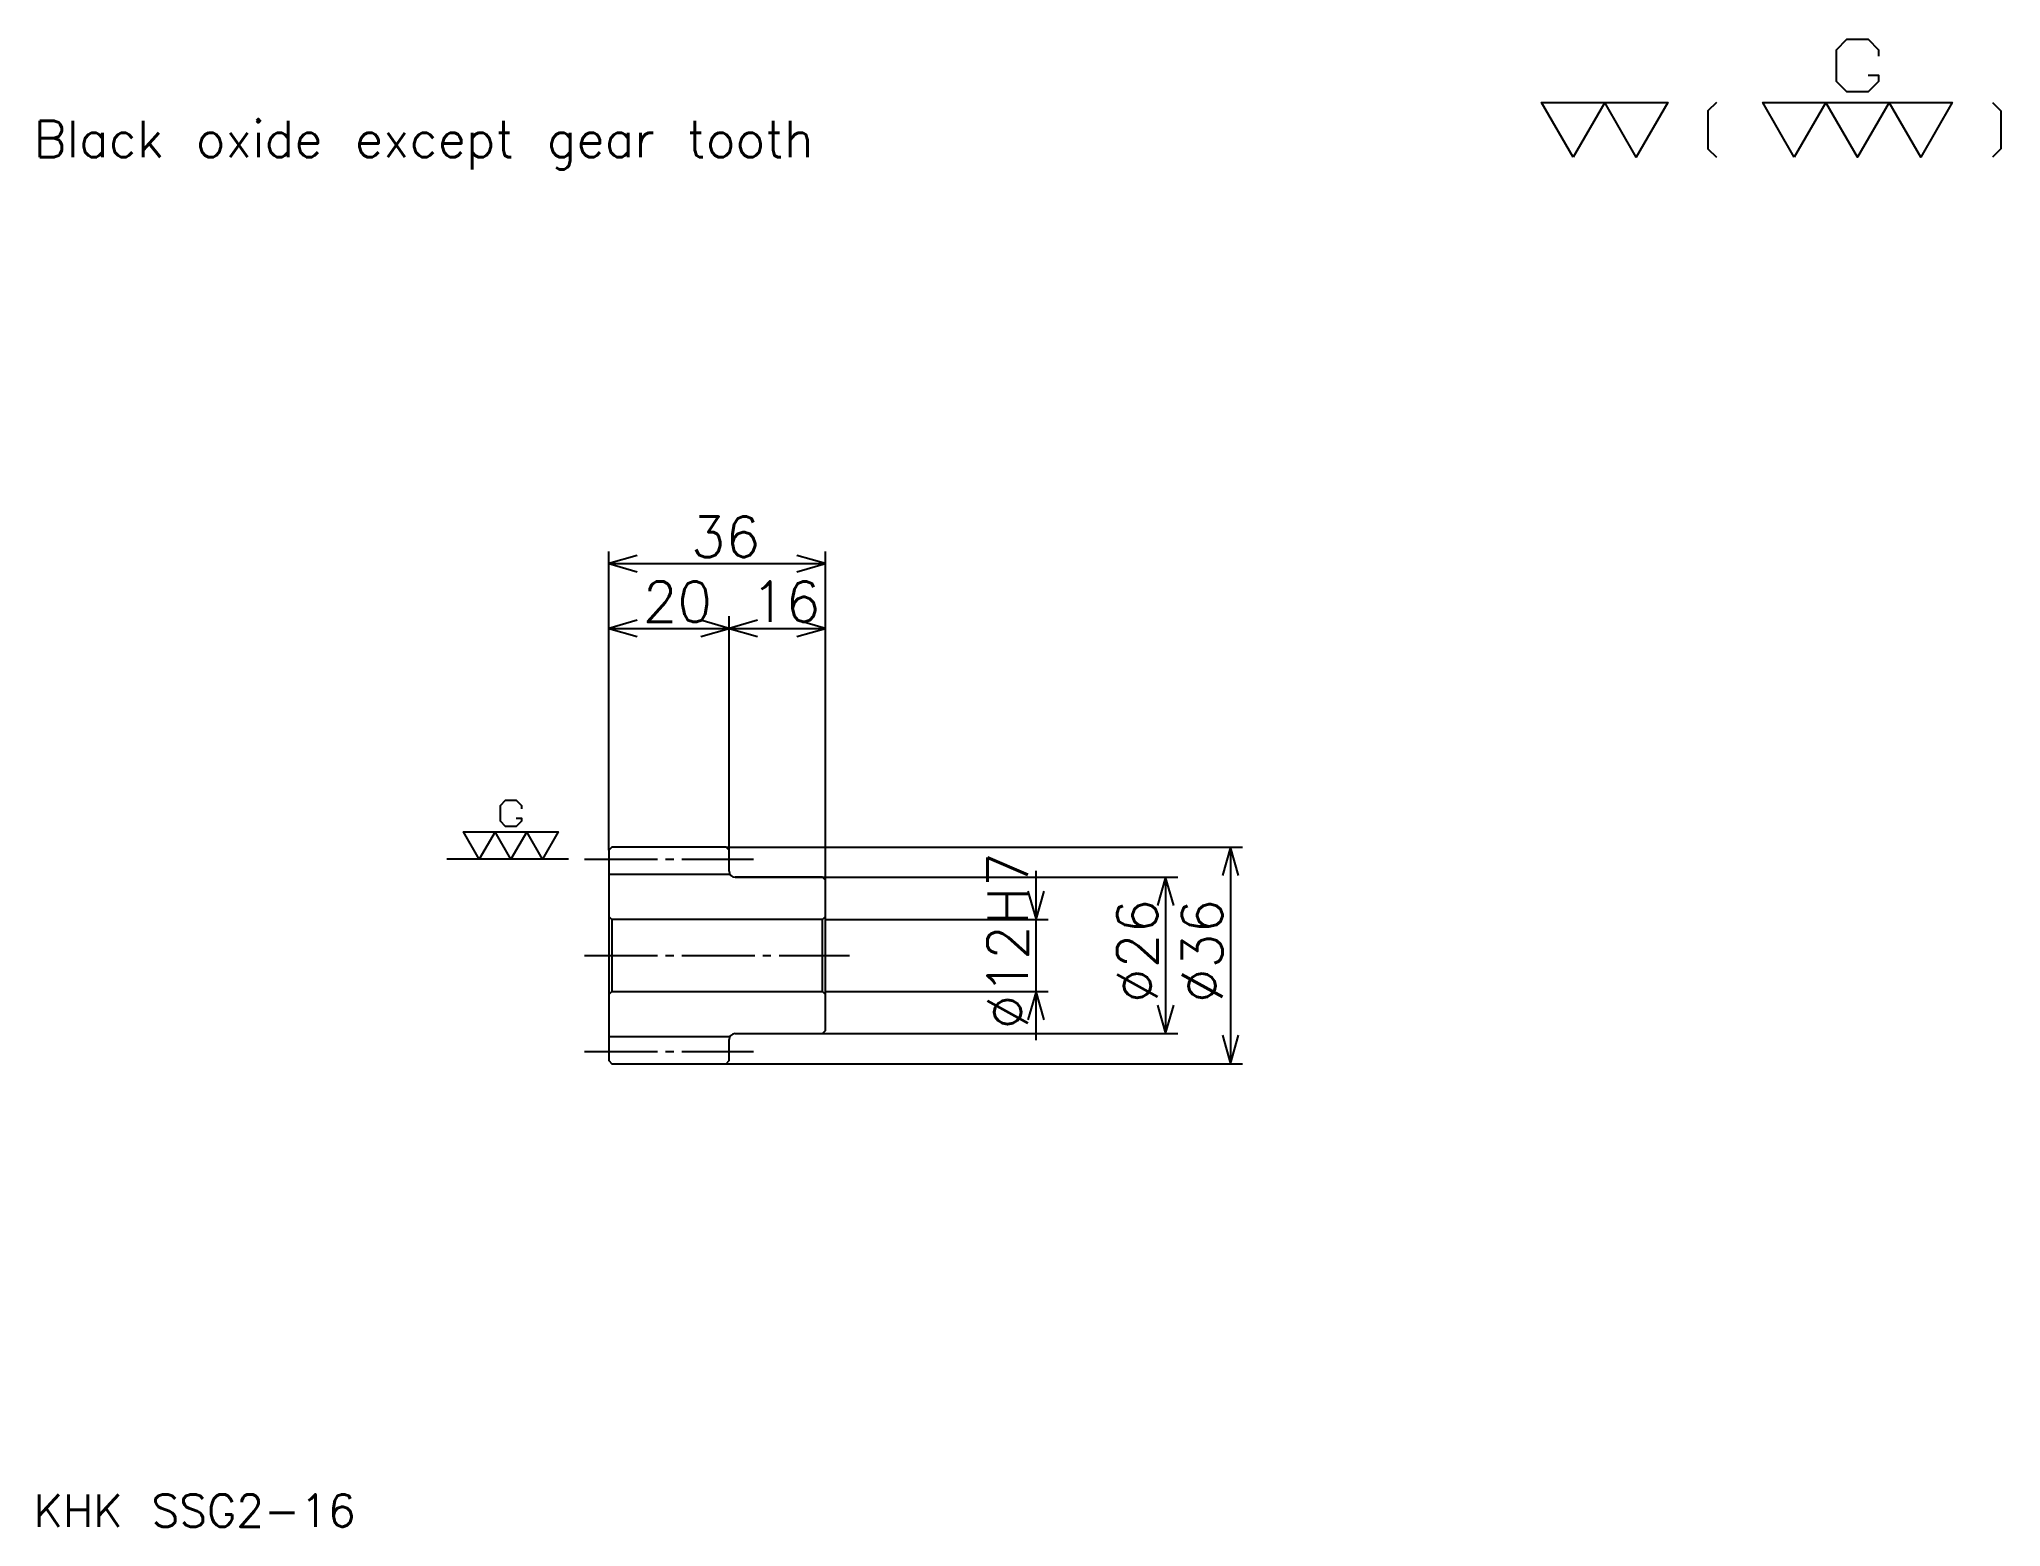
# Model space of a CAD drawing. Extents: x 14 to 341, y 15 to 262.
import ezdxf

# ---------------------------------------------------------------- set-up
doc = ezdxf.new("R2010")
doc.units = 0
doc.linetypes.add('DASHDOT', pattern=[16.173913, 12.130435, -1.347826, 1.347826, -1.347826])
doc.layers.get('0').update_dxf_attribs({"linetype": 'CONTINUOUS'})
doc.layers.add('DASHDOT', color=6, linetype='DASHDOT')
doc.styles.add('KANJI', font='TXT', dxfattribs={"bigfont": 'BIGFONT'})

msp = doc.modelspace()

# ---------------------------------------------------------------- linework, layer by layer
at = {"color": 5}
for p, q in [((109.173904, 127.847824), (109.173904, 177.043472)), ((145.173904, 127.847824), (145.173904, 177.043472)), ((109.173904, 175.021729), (145.173904, 175.021729)), ((109.173904, 164.239136), (129.173904, 164.239136)), ((129.173904, 127.847824), (129.173904, 166.260864)), ((129.173904, 164.239136), (145.173904, 164.239136)), ((109.173904, 127.347824), (109.173904, 127.847824)), ((128.673904, 127.847824), (145.173904, 127.847824)), ((129.173904, 127.347824), (129.173904, 127.847824)), ((145.173904, 127.847824), (214.586945, 127.847824)), ((145.173904, 122.347824), (145.173904, 127.847824)), ((212.565216, 127.847824), (212.565216, 91.847824)), ((130.173904, 122.847824), (145.173904, 122.847824)), ((145.173904, 122.847824), (203.804337, 122.847824)), ((180.217377, 95.760864), (180.217377, 123.934784)), ((201.782593, 122.847824), (201.782593, 96.847824)), ((145.173904, 115.847824), (182.23912, 115.847824)), ((145.173904, 103.847824), (182.23912, 103.847824)), ((130.173904, 96.847824), (145.173904, 96.847824)), ((145.173904, 96.847824), (203.804337, 96.847824)), ((128.673904, 91.847824), (145.173904, 91.847824)), ((145.173904, 91.847824), (214.586945, 91.847824))]:
    msp.add_line(p, q, dxfattribs=at)
at = {"color": 7}
msp.add_line((102.434776, 125.847824), (82.217384, 125.847824), dxfattribs=at)
at = {"color": 4}
for p, q in [((109.173904, 123.347824), (129.173904, 123.347824)), ((109.673904, 115.847824), (109.673904, 103.847824)), ((144.673904, 115.847824), (145.173904, 116.347824)), ((144.673904, 103.847824), (145.173904, 103.347824)), ((109.173904, 96.347824), (129.173904, 96.347824))]:
    msp.add_line(p, q, dxfattribs=at)
at = {"color": 7}
for points in [[(318.626099, 256.275635), (320.378265, 256.275635), (320.378265, 255.224335), (318.626099, 253.472168), (315.121735, 253.472168), (313.369568, 255.224335), (313.369568, 260.480865), (315.121735, 262.233032), (318.626099, 262.233032), (320.378265, 260.480865), (320.378265, 259.429565)], [(269.565216, 242.608688), (264.308685, 251.720001), (285.334778, 251.720001), (280.078247, 242.608688), (274.821747, 251.720001), (269.565216, 242.608688)], [(293.394775, 251.720001), (291.993042, 250.318253), (291.993042, 244.010422), (293.394775, 242.608688)], [(306.36087, 242.608688), (301.10434, 251.720001), (332.643463, 251.720001), (327.386963, 242.608688), (322.130432, 251.720001), (316.873901, 242.608688), (311.617401, 251.720001), (306.36087, 242.608688)], [(339.301727, 251.720001), (340.703491, 250.318253), (340.703491, 244.010422), (339.301727, 242.608688)], [(93.741295, 132.681305), (94.617386, 132.681305), (94.617386, 132.155655), (93.741295, 131.279572), (91.98912, 131.279572), (91.113037, 132.155655), (91.113037, 134.783905), (91.98912, 135.660004), (93.741295, 135.660004), (94.617386, 134.783905), (94.617386, 134.258255)], [(87.608688, 125.847824), (84.980423, 130.403473), (100.749992, 130.403473), (98.121735, 125.847824), (95.493469, 130.403473), (92.865204, 125.847824), (90.236946, 130.403473), (87.608688, 125.847824)]]:
    msp.add_lwpolyline(points, dxfattribs=at)
at = {"color": 5}
for points in [[(113.891296, 176.369568), (109.173904, 175.021729), (113.891296, 173.673904)], [(140.456512, 173.673904), (145.173904, 175.021729), (140.456512, 176.369568)], [(113.891296, 165.58696), (109.173904, 164.239136), (113.891296, 162.891296)], [(124.456512, 162.891296), (129.173904, 164.239136), (124.456512, 165.58696)], [(133.891296, 165.58696), (129.173904, 164.239136), (133.891296, 162.891296)], [(140.456512, 162.891296), (145.173904, 164.239136), (140.456512, 165.58696)], [(213.913025, 123.130432), (212.565216, 127.847824), (211.217377, 123.130432)], [(203.130432, 118.130432), (201.782593, 122.847824), (200.434784, 118.130432)], [(178.869568, 120.565216), (180.217377, 115.847824), (181.565216, 120.565216)], [(181.565216, 99.130432), (180.217377, 103.847824), (178.869568, 99.130432)], [(200.434784, 101.565216), (201.782593, 96.847824), (203.130432, 101.565216)], [(211.217377, 96.565216), (212.565216, 91.847824), (213.913025, 96.565216)]]:
    msp.add_lwpolyline(points, dxfattribs=at)
at = {"color": 4}
for points in [[(129.173904, 123.847824), (129.173904, 127.347824), (128.673904, 127.847824), (109.673904, 127.847824), (109.173904, 127.347824), (109.173904, 103.347824)], [(130.173904, 96.847824), (144.673904, 96.847824), (145.173904, 97.347824), (145.173904, 122.347824), (144.673904, 122.847824), (130.173904, 122.847824)], [(109.173904, 103.347824), (109.673904, 103.847824), (144.673904, 103.847824), (144.673904, 115.847824), (109.673904, 115.847824), (109.173904, 116.347824)], [(109.173904, 103.347824), (109.173904, 92.347824), (109.673904, 91.847824), (128.673904, 91.847824), (129.173904, 92.347824), (129.173904, 95.847824)]]:
    msp.add_lwpolyline(points, dxfattribs=at)
for centre, start, end in [((130.173904, 123.847824), 180, 270), ((130.173904, 95.847824), 90, 180)]:
    msp.add_arc(centre, 1, start, end, dxfattribs=at)
at = {"layer": 'DASHDOT', "color": 7}
for p, q in [((105.130424, 125.847824), (133.217377, 125.847824)), ((105.130424, 109.847824), (149.217377, 109.847824)), ((105.130424, 93.847824), (133.217377, 93.847824))]:
    msp.add_line(p, q, dxfattribs=at)

# ---------------------------------------------------------------- texts
at = {"color": 7, "style": 'KANJI'}
for s, height, p in [('Black oxide except gear tooth', 6.065217, (13.478261, 242.608688)), ('36', 6.73913, (122.793472, 176.100006)), ('20', 6.73913, (114.793472, 165.317383)), ('16', 6.73913, (132.793472, 165.317383)), ('KHK SSG2-16', 5.391304, (13.478261, 14.826087))]:
    msp.add_text(s, height=height, dxfattribs=at).set_placement(p)
for s, p in [('%%c12H7', (178.869568, 97.548912)), ('%%c26', (200.434784, 101.929344)), ('%%c36', (211.217377, 101.929344))]:
    msp.add_text(s, height=6.73913, rotation=90, dxfattribs=at).set_placement(p)

doc.saveas('drawing.dxf')
